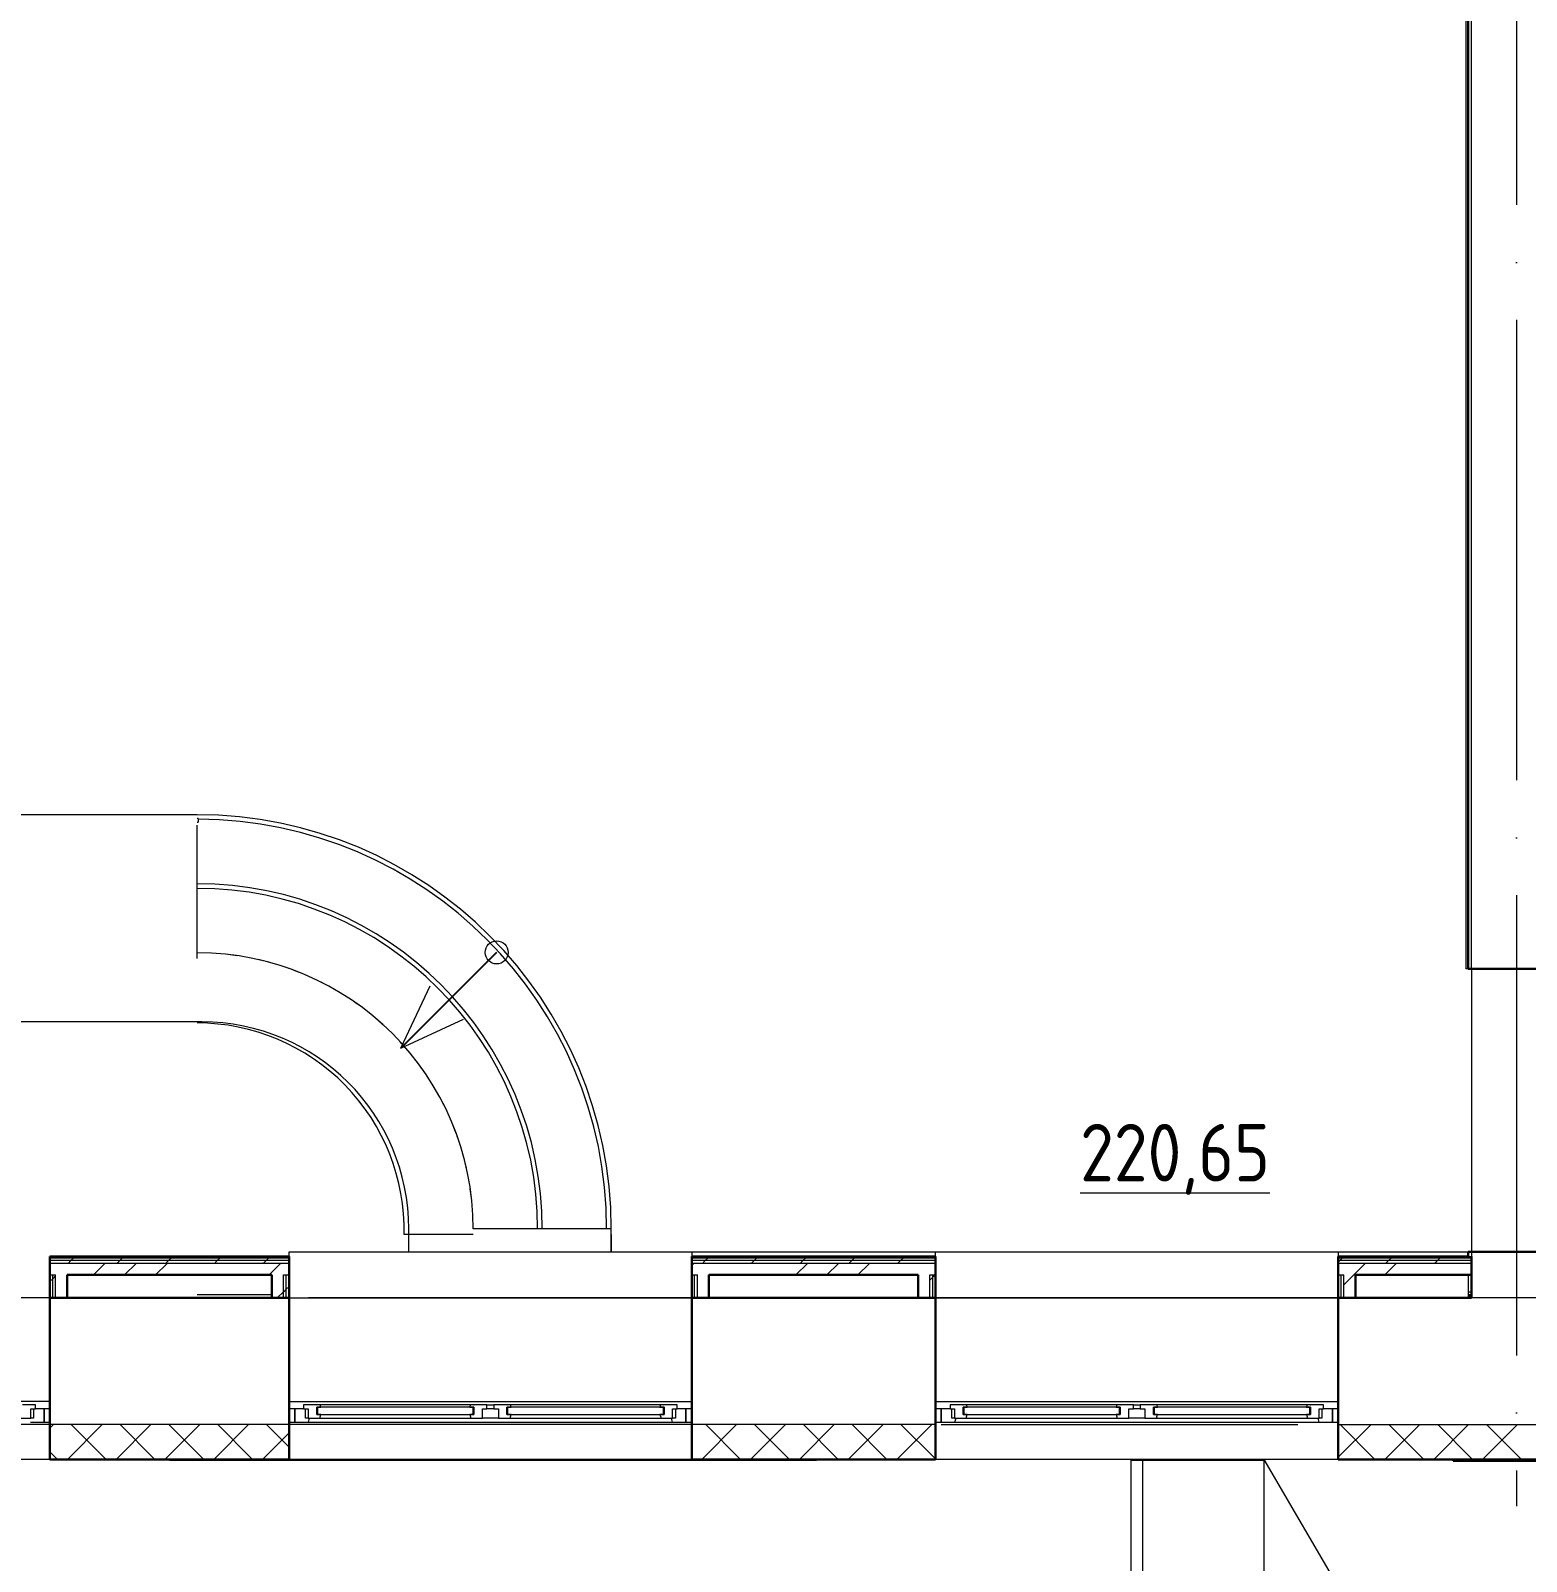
# Model space of a CAD drawing. Header units: millimetres. Extents: x -259793 to 503324, y -44556 to 93494.
# Drawn here: x 152127 to 158629, y 14219 to 20872 of the extents above; entities that cross this region are included whole.
import ezdxf

# ---------------------------------------------------------------- set-up
doc = ezdxf.new("R2010")
doc.units = ezdxf.units.MM
doc.linetypes.add('ADSK_Линия сетки', pattern=[25, 20, -2.5, 0, -2.5])
for name, color, linetype, lineweight in [('_ Окна', 7, 'Continuous', 9), ('Аннотация', 7, 'Continuous', 18), ('Крыша', 7, 'Continuous', 9), ('Лестницы', 252, 'Continuous', 9), ('Линии', 7, 'Continuous', 9), ('Марки помещений', 252, 'Continuous', 20), ('Ограждение', 252, 'Continuous', 9), ('Окна', 252, 'Continuous', 9), ('Оси', 252, 'Continuous', 9), ('Перекрытие', 252, 'Continuous', 18), ('Стены внутренние', 7, 'Continuous', 18), ('Стены наружные', 7, 'Continuous', 18), ('Стены штриховка', 7, 'Continuous', 9)]:
    doc.layers.add(name, color=color, linetype=linetype, lineweight=lineweight)
doc.layers.add('Узлы', color=7, linetype='Continuous')
doc.styles.add('GOST Common_2', font='', dxfattribs={"width": 0.9, "height": 250})
doc.styles.get('GOST Common_2').set_extended_font_data('GOST type B')

# ---------------------------------------------------------------- blocks, each defined once
blk = doc.blocks.new('2 этаж')
at = {"layer": '_ Окна', "color": 251, "lineweight": 18, "true_color": 0x636466}
for p, q in [((152067.6, 16437.7), (152118, 16437.7)), ((152138, 16495.7), (152082, 16495.7)), ((152118, 16437.7), (152118, 16478.7)), ((152118, 16478.7), (152138, 16478.7)), ((152130, 16437.7), (152118, 16437.7)), ((152130, 16478.7), (152130, 16437.7)), ((152138, 16478.7), (152138, 16495.7)), ((152176, 16478.7), (152138, 16478.7)), ((152176, 16420.7), (152176, 16478.7)), ((153304, 16478.7), (153266, 16478.7)), ((153266, 16478.7), (153266, 16420.7)), ((153360, 16495.7), (153304, 16495.7)), ((153304, 16495.7), (153304, 16478.7)), ((153304, 16478.7), (153324, 16478.7)), ((153312, 16437.7), (153312, 16478.7)), ((153324, 16437.7), (153312, 16437.7)), ((153324, 16478.7), (153324, 16437.7)), ((153324, 16437.7), (153374.5, 16437.7)), ((153325.5, 16420.7), (153330, 16437.7)), ((153361, 16494.7), (153360, 16495.7)), ((153362, 16495.7), (153361, 16494.7)), ((153361, 16454.7), (153361, 16486.7)), ((153361, 16486.7), (153379, 16486.7)), ((153379, 16454.7), (153361, 16454.7)), ((153376.6, 16495.7), (153362, 16495.7)), ((153374.5, 16437.7), (153379, 16454.7)), ((153379, 16486.7), (153376.6, 16495.7)), ((154028.4, 16495.7), (154026, 16486.7)), ((154026, 16486.7), (154044, 16486.7)), ((154044, 16454.7), (154026, 16454.7)), ((154026, 16454.7), (154030.6, 16437.7)), ((154043, 16495.7), (154028.4, 16495.7)), ((154030.6, 16437.7), (154081, 16437.7)), ((154044, 16494.7), (154043, 16495.7)), ((154045, 16495.7), (154044, 16494.7)), ((154044, 16486.7), (154044, 16454.7)), ((154101, 16495.7), (154045, 16495.7)), ((154081, 16437.7), (154081, 16478.7)), ((154081, 16478.7), (154101, 16478.7)), ((154101, 16478.7), (154101, 16495.7)), ((154187, 16495.7), (154131, 16495.7)), ((154131, 16495.7), (154131, 16478.7)), ((154131, 16478.7), (154151, 16478.7)), ((154151, 16478.7), (154151, 16437.7)), ((154151, 16437.7), (154201.5, 16437.7)), ((154188, 16494.7), (154187, 16495.7)), ((154189, 16495.7), (154188, 16494.7)), ((154188, 16454.7), (154188, 16486.7)), ((154188, 16486.7), (154206, 16486.7)), ((154206, 16454.7), (154188, 16454.7)), ((154203.6, 16495.7), (154189, 16495.7)), ((154201.5, 16437.7), (154206, 16454.7)), ((154206, 16486.7), (154203.6, 16495.7)), ((154855.4, 16495.7), (154853, 16486.7)), ((154853, 16486.7), (154871, 16486.7)), ((154871, 16454.7), (154853, 16454.7)), ((154853, 16454.7), (154857.6, 16437.7)), ((154870, 16495.7), (154855.4, 16495.7)), ((154857.6, 16437.7), (154908, 16437.7)), ((154871, 16494.7), (154870, 16495.7)), ((154872, 16495.7), (154871, 16494.7)), ((154871, 16486.7), (154871, 16454.7)), ((154928, 16495.7), (154872, 16495.7)), ((154902, 16437.7), (154906.6, 16420.7)), ((154908, 16437.7), (154908, 16478.7)), ((154908, 16478.7), (154928, 16478.7)), ((154920, 16437.7), (154908, 16437.7)), ((154920, 16478.7), (154920, 16437.7)), ((154928, 16478.7), (154928, 16495.7)), ((154966, 16478.7), (154928, 16478.7)), ((154966, 16420.7), (154966, 16478.7)), ((156114, 16478.7), (156076, 16478.7)), ((156076, 16478.7), (156076, 16420.7)), ((156170, 16495.7), (156114, 16495.7)), ((156114, 16495.7), (156114, 16478.7)), ((156114, 16478.7), (156134, 16478.7)), ((156122, 16437.7), (156122, 16478.7)), ((156134, 16437.7), (156122, 16437.7)), ((156134, 16478.7), (156134, 16437.7)), ((156134, 16437.7), (156184.5, 16437.7)), ((156135.5, 16420.7), (156140, 16437.7)), ((156171, 16494.7), (156170, 16495.7)), ((156172, 16495.7), (156171, 16494.7)), ((156171, 16454.7), (156171, 16486.7)), ((156171, 16486.7), (156189, 16486.7)), ((156189, 16454.7), (156171, 16454.7)), ((156186.6, 16495.7), (156172, 16495.7)), ((156184.5, 16437.7), (156189, 16454.7)), ((156189, 16486.7), (156186.6, 16495.7)), ((156838.4, 16495.7), (156836, 16486.7)), ((156836, 16486.7), (156854, 16486.7)), ((156854, 16454.7), (156836, 16454.7)), ((156836, 16454.7), (156840.6, 16437.7)), ((156853, 16495.7), (156838.4, 16495.7)), ((156840.6, 16437.7), (156891, 16437.7)), ((156854, 16494.7), (156853, 16495.7)), ((156855, 16495.7), (156854, 16494.7)), ((156854, 16486.7), (156854, 16454.7)), ((156911, 16495.7), (156855, 16495.7)), ((156891, 16437.7), (156891, 16478.7)), ((156891, 16478.7), (156911, 16478.7)), ((156911, 16478.7), (156911, 16495.7)), ((156997, 16495.7), (156941, 16495.7)), ((156941, 16495.7), (156941, 16478.7)), ((156941, 16478.7), (156961, 16478.7)), ((156961, 16478.7), (156961, 16437.7)), ((156961, 16437.7), (157011.5, 16437.7)), ((156998, 16494.7), (156997, 16495.7)), ((156999, 16495.7), (156998, 16494.7)), ((156998, 16454.7), (156998, 16486.7)), ((156998, 16486.7), (157016, 16486.7)), ((157016, 16454.7), (156998, 16454.7)), ((157013.6, 16495.7), (156999, 16495.7)), ((157011.5, 16437.7), (157016, 16454.7)), ((157016, 16486.7), (157013.6, 16495.7)), ((157665.4, 16495.7), (157663, 16486.7)), ((157663, 16486.7), (157681, 16486.7)), ((157681, 16454.7), (157663, 16454.7)), ((157663, 16454.7), (157667.6, 16437.7)), ((157680, 16495.7), (157665.4, 16495.7)), ((157667.6, 16437.7), (157718, 16437.7)), ((157681, 16494.7), (157680, 16495.7)), ((157682, 16495.7), (157681, 16494.7)), ((157681, 16486.7), (157681, 16454.7)), ((157738, 16495.7), (157682, 16495.7)), ((157712, 16437.7), (157716.6, 16420.7)), ((157718, 16437.7), (157718, 16478.7)), ((157718, 16478.7), (157738, 16478.7)), ((157730, 16437.7), (157718, 16437.7)), ((157730, 16478.7), (157730, 16437.7)), ((157738, 16478.7), (157738, 16495.7)), ((157776, 16478.7), (157738, 16478.7)), ((157776, 16420.7), (157776, 16478.7)), ((152116.6, 16420.7), (152176, 16420.7)), ((153266, 16420.7), (153325.5, 16420.7)), ((154906.6, 16420.7), (154966, 16420.7)), ((156076, 16420.7), (156135.5, 16420.7)), ((157716.6, 16420.7), (157776, 16420.7))]:
    blk.add_line(p, q, dxfattribs=at)
at = {"layer": '_ Окна', "color": 251, "true_color": 0x636466}
for p, q in [((152201, 16478.7), (152176, 16478.7)), ((152176, 16478.7), (152176, 16420.7)), ((153266, 16478.7), (153241, 16478.7)), ((153266, 16420.7), (153266, 16478.7)), ((153364, 16486.7), (153361, 16486.7)), ((153361, 16486.7), (153361, 16454.7)), ((153361, 16454.7), (153364, 16454.7)), ((154041, 16486.7), (153364, 16486.7)), ((153364, 16486.7), (153364, 16454.7)), ((153364, 16454.7), (153364, 16486.7)), ((153364, 16454.7), (154041, 16454.7)), ((154041, 16454.7), (154041, 16486.7)), ((154041, 16486.7), (154041, 16454.7)), ((154044, 16486.7), (154041, 16486.7)), ((154041, 16454.7), (154044, 16454.7)), ((154044, 16454.7), (154044, 16486.7)), ((154191, 16486.7), (154188, 16486.7)), ((154188, 16486.7), (154188, 16454.7)), ((154188, 16454.7), (154191, 16454.7)), ((154868, 16486.7), (154191, 16486.7)), ((154191, 16486.7), (154191, 16454.7)), ((154191, 16454.7), (154191, 16486.7)), ((154191, 16454.7), (154868, 16454.7)), ((154868, 16454.7), (154868, 16486.7)), ((154868, 16486.7), (154868, 16454.7)), ((154871, 16486.7), (154868, 16486.7)), ((154868, 16454.7), (154871, 16454.7)), ((154871, 16454.7), (154871, 16486.7)), ((154991, 16478.7), (154966, 16478.7)), ((154966, 16478.7), (154966, 16420.7)), ((156076, 16478.7), (156051, 16478.7)), ((156076, 16420.7), (156076, 16478.7)), ((156174, 16486.7), (156171, 16486.7)), ((156171, 16486.7), (156171, 16454.7)), ((156171, 16454.7), (156174, 16454.7)), ((156851, 16486.7), (156174, 16486.7)), ((156174, 16486.7), (156174, 16454.7)), ((156174, 16454.7), (156174, 16486.7)), ((156174, 16454.7), (156851, 16454.7)), ((156851, 16454.7), (156851, 16486.7)), ((156851, 16486.7), (156851, 16454.7)), ((156854, 16486.7), (156851, 16486.7)), ((156851, 16454.7), (156854, 16454.7)), ((156854, 16454.7), (156854, 16486.7)), ((157001, 16486.7), (156998, 16486.7)), ((156998, 16486.7), (156998, 16454.7)), ((156998, 16454.7), (157001, 16454.7)), ((157678, 16486.7), (157001, 16486.7)), ((157001, 16486.7), (157001, 16454.7)), ((157001, 16454.7), (157001, 16486.7)), ((157001, 16454.7), (157678, 16454.7)), ((157678, 16454.7), (157678, 16486.7)), ((157678, 16486.7), (157678, 16454.7)), ((157681, 16486.7), (157678, 16486.7)), ((157678, 16454.7), (157681, 16454.7)), ((157681, 16454.7), (157681, 16486.7)), ((157801, 16478.7), (157776, 16478.7)), ((157776, 16478.7), (157776, 16420.7)), ((152176, 16420.7), (152201, 16420.7)), ((153241, 16420.7), (153266, 16420.7)), ((154966, 16420.7), (154991, 16420.7)), ((156051, 16420.7), (156076, 16420.7)), ((157776, 16420.7), (157801, 16420.7))]:
    blk.add_line(p, q, dxfattribs=at)
at = {"layer": 'Аннотация', "color": 251, "lineweight": 20, "true_color": 0x636466}
for q in [(153853.4, 18317.7), (153998.5, 18172.6)]:
    blk.add_line((153726.6, 18045.8), q, dxfattribs=at)
blk.add_circle((154143.1, 18462.3), 50, dxfattribs=at)
at = {"layer": 'Крыша', "color": 251, "true_color": 0x636466}
for p, q in [((157478, 16258.7), (157478, 16258.7)), ((157478, 16258.7), (159613.8, 12611.8)), ((157478, 16256.2), (157478, 16258.7))]:
    blk.add_line(p, q, dxfattribs=at)
at = {"layer": 'Лестницы', "color": 251, "true_color": 0x636466}
for radius, start, end in [(1800, 0, 90), (1780, 0, 89.8388), (1500, 0, 90), (1480, 0, 90), (1200, 81.63383, 83.64221), (1200, 74.94117, 77.22402), (1200, 68.48795, 70.6478), (1200, 62.115, 63.34649), (1200, 54.02414, 55.76607), (1200, 47.12911, 49.37361), (1200, 40.62639, 42.87089), (1200, 34.23393, 35.97586), (1200, 26.65351, 27.885), (1200, 19.3522, 21.51205), (1200, 12.77598, 15.05883), (1200, 6.35779, 8.36617)]:
    blk.add_arc((152841.3, 17260.7), radius, start, end, dxfattribs=at)
at = {"layer": 'Линии', "color": 251, "ltscale": 100, "true_color": 0x636466}
for p, q in [((152841.3, 18435.7), (152841.3, 19015.7)), ((154041.3, 17235.7), (153741.1, 17235.7)), ((154641.3, 17235.7), (154641.3, 17160.7))]:
    blk.add_line(p, q, dxfattribs=at)
at = {"layer": 'Линии', "color": 251, "true_color": 0x636466}
blk.add_arc((152841.3, 17255.7), 900, 358.72666, 90, dxfattribs=at)
at = {"layer": 'Ограждение', "color": 251, "true_color": 0x636466}
for p, q in [((158356, 26950.7), (158356, 18390.7)), ((152841.3, 19060.7), (139936, 19060.7)), ((152846.3, 19044), (152841.3, 19044)), ((152841.3, 19029), (152846.3, 19029)), ((152846.3, 19044), (152846.3, 19029)), ((158366, 18390.7), (158356, 18390.7)), ((152841.3, 18160.7), (138751, 18160.7)), ((153241, 17140.7), (153241, 17160.7)), ((153241, 17160.7), (158366, 17160.7)), ((153241, 17140.7), (153241, 17160.7)), ((153241, 17160.7), (154991, 17160.7)), ((154991, 17160.7), (154991, 17140.7)), ((156051, 17140.7), (156051, 17160.7)), ((156051, 17160.7), (157801, 17160.7)), ((157801, 17160.7), (157801, 17140.7)), ((158366, 17060.7), (158366, 16960.7)), ((158381, 16985.7), (158366, 16985.7)), ((158373.5, 16975.7), (158381, 16975.7)), ((153241, 16960.7), (154991, 16960.7)), ((156051, 16960.7), (157801, 16960.7)), ((152201, 16510.7), (150451, 16510.7)), ((153241, 16510.7), (154991, 16510.7)), ((156051, 16510.7), (157801, 16510.7))]:
    blk.add_line(p, q, dxfattribs=at)
at = {"layer": 'Окна', "color": 251, "true_color": 0x636466}
for p, q in [((153362, 16495.7), (153360, 16495.7)), ((153374.5, 16437.7), (154030.6, 16437.7)), ((154028.4, 16495.7), (153376.6, 16495.7)), ((154045, 16495.7), (154043, 16495.7)), ((154151, 16437.7), (154081, 16437.7)), ((154101, 16495.7), (154131, 16495.7)), ((154131, 16478.7), (154101, 16478.7)), ((154189, 16495.7), (154187, 16495.7)), ((154201.5, 16437.7), (154857.6, 16437.7)), ((154855.4, 16495.7), (154203.6, 16495.7)), ((154872, 16495.7), (154870, 16495.7)), ((156172, 16495.7), (156170, 16495.7)), ((156184.5, 16437.7), (156840.6, 16437.7)), ((156838.4, 16495.7), (156186.6, 16495.7)), ((156855, 16495.7), (156853, 16495.7)), ((156961, 16437.7), (156891, 16437.7)), ((156911, 16495.7), (156941, 16495.7)), ((156941, 16478.7), (156911, 16478.7)), ((156999, 16495.7), (156997, 16495.7)), ((157011.5, 16437.7), (157667.6, 16437.7)), ((157665.4, 16495.7), (157013.6, 16495.7)), ((157682, 16495.7), (157680, 16495.7)), ((153325.5, 16420.7), (154906.6, 16420.7)), ((156135.5, 16420.7), (157716.6, 16420.7))]:
    blk.add_line(p, q, dxfattribs=at)
at = {"layer": 'Оси', "color": 251, "linetype": 'ADSK_Линия сетки', "ltscale": 100, "true_color": 0x636466}
for p, q in [((158576, 33711.4), (158576, 16056.5)), ((165326, 16960.7), (93603.7, 16960.7))]:
    blk.add_line(p, q, dxfattribs=at)
at = {"layer": 'Перекрытие', "color": 251, "ltscale": 100, "true_color": 0x636466}
for p, q in [((152861.3, 18160.7), (152841.3, 18160.7)), ((153761.3, 17160.7), (153761.3, 17260.7)), ((154641.3, 17260.7), (154041.3, 17260.7)), ((154641.3, 17160.7), (154641.3, 17260.7)), ((157276, 16256.2), (157276, 16258.7))]:
    blk.add_line(p, q, dxfattribs=at)
at = {"layer": 'Перекрытие', "color": 251, "true_color": 0x636466}
for centre, radius in [((152841.3, 17260.7), 1200), ((152861.3, 17260.7), 900)]:
    blk.add_arc(centre, radius, 0, 90, dxfattribs=at)
at = {"layer": 'Стены внутренние', "color": 251, "lineweight": 30, "true_color": 0x636466}
for p, q in [((158381, 18390.7), (158721, 18390.7)), ((158381, 17160.7), (158721, 17160.7)), ((158381, 16960.7), (158381, 17060.7)), ((152201, 16960.7), (152201, 16258.7)), ((152276, 16960.7), (153166, 16960.7)), ((153241, 16960.7), (153241, 16258.7)), ((154991, 16960.7), (154991, 16258.7)), ((155976, 16960.7), (155066, 16960.7)), ((156051, 16960.7), (156051, 16258.7)), ((157801, 16960.7), (157801, 16258.7)), ((157876, 16960.7), (158381, 16960.7)), ((152201, 16258.7), (153241, 16258.7)), ((154991, 16258.7), (156051, 16258.7)), ((157801, 16258.7), (158826, 16258.7))]:
    blk.add_line(p, q, dxfattribs=at)
at = {"layer": 'Стены внутренние', "color": 251, "true_color": 0x636466}
for p, q in [((158381, 18390.7), (158381, 17140.7)), ((156051, 16410.7), (149386, 16410.7)), ((156076, 16410.7), (157626, 16410.7)), ((157801, 16410.7), (161276, 16410.7)), ((152201, 16258.7), (150451, 16258.7)), ((154991, 16258.7), (153241, 16258.7)), ((157801, 16258.7), (156051, 16258.7)), ((156901, 12260.7), (156901, 16256.2)), ((156901, 16256.2), (157478, 16256.2)), ((156951, 16256.2), (156951, 12260.7)), ((157478, 16256.2), (157478, 12260.7))]:
    blk.add_line(p, q, dxfattribs=at)
at = {"layer": 'Стены внутренние', "color": 251, "linetype": 'Continuous', "lineweight": 9, "true_color": 0x636466}
for p, q in [((152201, 16395.4), (152216.4, 16410.7)), ((152278.5, 16260.7), (152428.5, 16410.7)), ((152444.3, 16260.7), (152294.3, 16410.7)), ((152490.6, 16260.7), (152640.6, 16410.7)), ((152656.4, 16260.7), (152506.4, 16410.7)), ((152702.8, 16260.7), (152852.8, 16410.7)), ((152868.6, 16260.7), (152718.6, 16410.7)), ((152914.9, 16260.7), (153064.9, 16410.7)), ((153080.7, 16260.7), (152930.7, 16410.7)), ((153127, 16260.7), (153241, 16374.7)), ((153239, 16314.6), (153142.8, 16410.7)), ((155036.2, 16260.7), (155186.2, 16410.7)), ((155202, 16260.7), (155052, 16410.7)), ((155248.3, 16260.7), (155398.3, 16410.7)), ((155414.2, 16260.7), (155264.2, 16410.7)), ((155460.5, 16260.7), (155610.5, 16410.7)), ((155626.3, 16260.7), (155476.3, 16410.7)), ((155672.6, 16260.7), (155822.6, 16410.7)), ((155838.4, 16260.7), (155688.4, 16410.7)), ((155884.7, 16260.7), (156034.7, 16410.7)), ((156049, 16262.3), (155900.6, 16410.7)), ((157803, 16269.8), (157943.9, 16410.7)), ((157959.7, 16260.7), (157809.7, 16410.7)), ((158006.1, 16260.7), (158156.1, 16410.7)), ((158171.9, 16260.7), (158021.9, 16410.7)), ((158218.2, 16260.7), (158368.2, 16410.7)), ((158384, 16260.7), (158234, 16410.7)), ((158430.3, 16260.7), (158580.3, 16410.7)), ((158596.1, 16260.7), (158446.1, 16410.7)), ((152201, 16332.5), (152203, 16332.5)), ((157801, 16332.5), (157803, 16332.5)), ((152232.2, 16260.7), (152203, 16289.9)), ((155998.7, 16258.7), (155997.5, 16260.7))]:
    blk.add_line(p, q, dxfattribs=at)
at = {"layer": 'Стены наружные', "color": 251, "lineweight": 30, "true_color": 0x636466}
for p, q in [((158366, 26950.7), (158366, 18390.7)), ((158366, 18390.7), (158381, 18390.7)), ((153241, 17140.7), (152201, 17140.7)), ((152201, 16960.7), (152201, 17140.7)), ((153241, 17140.7), (153241, 16960.7)), ((156051, 17140.7), (154991, 17140.7)), ((154991, 16960.7), (154991, 17140.7)), ((156051, 17140.7), (156051, 16960.7)), ((158366, 17140.7), (157801, 17140.7)), ((157801, 16960.7), (157801, 17140.7)), ((158366, 17160.7), (158366, 17140.7)), ((158366, 17160.7), (158381, 17160.7)), ((158381, 17060.7), (158381, 17140.7)), ((152276, 17060.7), (153166, 17060.7)), ((152276, 17060.7), (152276, 16960.7)), ((153166, 16960.7), (153166, 17060.7)), ((155066, 17060.7), (155976, 17060.7)), ((155066, 17060.7), (155066, 16960.7)), ((155976, 16960.7), (155976, 17060.7)), ((157876, 17060.7), (158381, 17060.7)), ((157876, 17060.7), (157876, 16960.7)), ((152201, 16960.7), (152276, 16960.7)), ((153166, 16960.7), (153241, 16960.7)), ((154991, 16960.7), (155066, 16960.7)), ((155976, 16960.7), (156051, 16960.7)), ((157801, 16960.7), (157876, 16960.7)), ((158826, 16257.7), (158301, 16257.7)), ((158301, 16257.7), (158301, 16252.7)), ((158301, 16252.7), (158826, 16252.7))]:
    blk.add_line(p, q, dxfattribs=at)
at = {"layer": 'Стены наружные', "color": 251, "true_color": 0x636466}
for p, q in [((158381, 18390.7), (158381, 26950.7)), ((152841.3, 16975.7), (153166, 16975.7)), ((158366, 16975.7), (158373.5, 16975.7)), ((158373.5, 16960.7), (158373.5, 16975.7)), ((152721, 16258.7), (152721, 16253.7)), ((155533.5, 16253.7), (152721, 16253.7)), ((152735.9, 16253.7), (152735.9, 16258.7)), ((153241, 16258.7), (153241, 16253.7)), ((154991, 16253.7), (154991, 16258.7)), ((155533.5, 16253.7), (155533.5, 16258.7))]:
    blk.add_line(p, q, dxfattribs=at)
at = {"layer": 'Стены наружные', "color": 251, "linetype": 'Continuous', "lineweight": 9, "true_color": 0x636466}
for p, q in [((152280, 17110.7), (152292.5, 17123.2)), ((152292.5, 17123.2), (152305, 17135.7)), ((152390.6, 17060.7), (152440.6, 17110.7)), ((152492.1, 17110.7), (152504.6, 17123.2)), ((152504.6, 17123.2), (152517.1, 17135.7)), ((152517.1, 17135.7), (152522.1, 17140.7)), ((152525.5, 17060.7), (152575.5, 17110.7)), ((152660.5, 17060.7), (152710.5, 17110.7)), ((152704.2, 17110.7), (152716.7, 17123.2)), ((152716.7, 17123.2), (152729.2, 17135.7)), ((152916.4, 17110.7), (152928.9, 17123.2)), ((152928.9, 17123.2), (152941.4, 17135.7)), ((152941.4, 17135.7), (152946.4, 17140.7)), ((153128.5, 17110.7), (153141, 17123.2)), ((153141, 17123.2), (153153.5, 17135.7)), ((153153.9, 17060.7), (153203.9, 17110.7)), ((154991, 17101.3), (155000.4, 17110.7)), ((155037.7, 17110.7), (155050.2, 17123.2)), ((155050.2, 17123.2), (155062.7, 17135.7)), ((155062.7, 17135.7), (155067.7, 17140.7)), ((155249.8, 17110.7), (155262.3, 17123.2)), ((155262.3, 17123.2), (155274.8, 17135.7)), ((155443.9, 17060.7), (155493.9, 17110.7)), ((155461.9, 17110.7), (155474.4, 17123.2)), ((155474.4, 17123.2), (155486.9, 17135.7)), ((155486.9, 17135.7), (155491.9, 17140.7)), ((155578.8, 17060.7), (155628.8, 17110.7)), ((155674.1, 17110.7), (155686.6, 17123.2)), ((155686.6, 17123.2), (155699.1, 17135.7)), ((155713.8, 17060.7), (155763.8, 17110.7)), ((155886.2, 17110.7), (155898.7, 17123.2)), ((155898.7, 17123.2), (155911.2, 17135.7)), ((155911.2, 17135.7), (155916.2, 17140.7)), ((157801, 17116.4), (157807.9, 17123.2)), ((157807.9, 17123.2), (157820.4, 17135.7)), ((157868.8, 17060.7), (157918.8, 17110.7)), ((158003.7, 17060.7), (158053.7, 17110.7)), ((158007.5, 17110.7), (158020, 17123.2)), ((158020, 17123.2), (158032.5, 17135.7)), ((158032.5, 17135.7), (158037.5, 17140.7)), ((158219.7, 17110.7), (158232.2, 17123.2)), ((158232.2, 17123.2), (158244.7, 17135.7)), ((152201, 17031.8), (152213.5, 17044.3)), ((152213.5, 17044.3), (152226, 17056.8)), ((156026, 17038.4), (156038.5, 17050.9)), ((156038.5, 17050.9), (156048.3, 17060.7)), ((157826, 17018), (157868.8, 17060.7)), ((153188.9, 16960.7), (153216, 16987.9)), ((153216, 16986.1), (153228.5, 16998.6)), ((153228.5, 16998.6), (153241, 17011.1))]:
    blk.add_line(p, q, dxfattribs=at)
at = {"layer": 'Стены штриховка', "color": 251, "true_color": 0x636466}
for p, q in [((152201, 17135.7), (153241, 17135.7)), ((153241, 17135.7), (152201, 17135.7)), ((153241, 17123.2), (152201, 17123.2)), ((153241, 17110.7), (152201, 17110.7)), ((154991, 17135.7), (156051, 17135.7)), ((156051, 17135.7), (154991, 17135.7)), ((156051, 17123.2), (154991, 17123.2)), ((156051, 17110.7), (154991, 17110.7)), ((157801, 17135.7), (158381, 17135.7)), ((158381, 17135.7), (157801, 17135.7)), ((158381, 17123.2), (157801, 17123.2)), ((158381, 17110.7), (157801, 17110.7)), ((158366, 17140.7), (158381, 17140.7)), ((152201, 17060.7), (152226, 17060.7)), ((152213.5, 16960.7), (152213.5, 17060.7)), ((152226, 16960.7), (152226, 17060.7)), ((153216, 16960.7), (153216, 17060.7)), ((153216, 17060.7), (153241, 17060.7)), ((153228.5, 16960.7), (153228.5, 17060.7)), ((154991, 17060.7), (155016, 17060.7)), ((155003.5, 16960.7), (155003.5, 17060.7)), ((155016, 16960.7), (155016, 17060.7)), ((156026, 16960.7), (156026, 17060.7)), ((156026, 17060.7), (156051, 17060.7)), ((156038.5, 16960.7), (156038.5, 17060.7)), ((157801, 17060.7), (157826, 17060.7)), ((157813.5, 16960.7), (157813.5, 17060.7)), ((157826, 16960.7), (157826, 17060.7)), ((152203, 16334.7), (152201, 16334.7)), ((152203, 16260.7), (152203, 16334.7)), ((153241, 16334.7), (153239, 16334.7)), ((153239, 16334.7), (153239, 16260.7)), ((154993, 16334.7), (154991, 16334.7)), ((154993, 16260.7), (154993, 16334.7)), ((156051, 16334.7), (156049, 16334.7)), ((156049, 16334.7), (156049, 16260.7)), ((157803, 16334.7), (157801, 16334.7)), ((157803, 16260.7), (157803, 16334.7)), ((153239, 16260.7), (152203, 16260.7)), ((156049, 16260.7), (154993, 16260.7)), ((158824, 16260.7), (157803, 16260.7))]:
    blk.add_line(p, q, dxfattribs=at)
at = {"layer": 'Узлы', "color": 251, "true_color": 0x636466}
blk.add_line((154143.1, 18462.3), (153726.6, 18045.8), dxfattribs=at)
at = {"layer": 'Марки помещений', "color": 251, "true_color": 0x636466, "style": 'GOST Common_2', "width": 0.9}
blk.add_text('%%U220,65', height=250, dxfattribs=at).set_placement((156679.4, 17467))

msp = doc.modelspace()

# ---------------------------------------------------------------- block references
msp.add_blockref('2 этаж', (10, -1596.55941))

doc.saveas('drawing.dxf')
